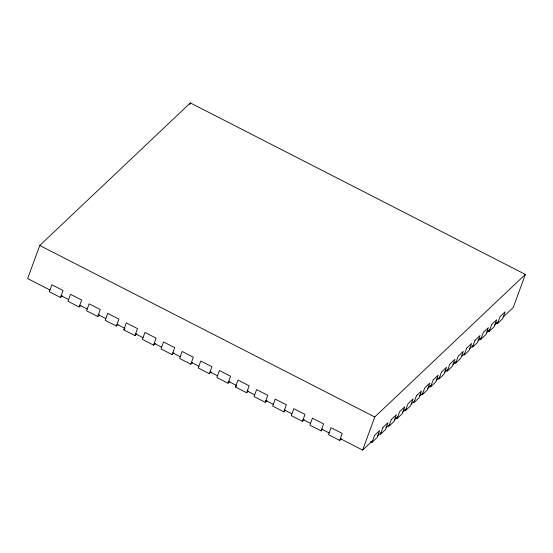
<?xml version="1.0" encoding="UTF-8"?>
<svg xmlns="http://www.w3.org/2000/svg" width="553" height="553" viewBox="0 0 553 553"><rect width="100%" height="100%" fill="white"/><g stroke="black" fill="none" stroke-linecap="round" stroke-linejoin="round"><path stroke-width="0.83" d="M503.195 317.028L513.239 307.523L525.35 274.426L190.363 102.92L39.761 245.477L27.65 278.574L49.984 290.007M60.512 297.466L63.063 290.498L51.892 284.781L49.348 291.749L60.512 297.466L62.302 295.772M79.12 306.998L81.671 300.03L70.508 294.314L67.957 301.281L79.12 306.998L80.918 305.297M97.729 316.523L100.28 309.556L89.116 303.839L86.565 310.807L97.729 316.523L99.526 314.83M189.776 104.531L190.363 102.92M116.344 326.056L118.895 319.081L107.724 313.364L105.174 320.339L116.344 326.056L118.135 324.355M123.789 329.865L126.333 322.897L137.503 328.613L134.953 335.581L123.789 329.865L124.978 328.731M153.561 345.107L156.112 338.139L144.948 332.422L142.398 339.39L153.561 345.107L155.358 343.413M172.17 354.639L174.72 347.671L163.557 341.954L161.006 348.922L172.17 354.639L173.967 352.938M190.785 364.164L193.336 357.197L182.165 351.48L179.614 358.448L190.785 364.164L192.575 362.471M209.393 373.69L211.944 366.722L200.78 361.005L198.23 367.973L209.393 373.69L211.184 371.996M228.002 383.222L230.553 376.254L219.389 370.538L216.838 377.505L228.002 383.222L229.799 381.522M235.447 387.031L237.997 380.063L249.161 385.78L246.617 392.748L235.447 387.031L236.643 385.904M265.226 402.28L267.776 395.312L256.606 389.595L254.055 396.563L265.226 402.28L267.016 400.579M283.834 411.805L286.385 404.837L275.221 399.121L272.67 406.089L283.834 411.805L285.625 410.112M302.443 421.331L304.993 414.363L293.83 408.646L291.279 415.614L302.443 421.331L304.24 419.637M321.058 430.863L323.609 423.895L312.438 418.179L309.887 425.146L321.058 430.863L322.848 429.163M339.666 440.388L342.217 433.421L331.047 427.704L328.503 434.672L339.666 440.388L341.457 438.695M340.302 438.647L362.637 450.08L374.747 416.983L525.35 274.426M372.038 442.317L374.588 435.349L379.607 430.6L377.056 437.568L372.038 442.317L370.551 441.557M397.137 418.559L399.688 411.591L404.706 406.842L402.155 413.81L397.137 418.559L395.651 417.798M405.508 410.637L408.059 403.669L413.077 398.92L410.526 405.888L405.508 410.637L404.015 409.877M422.236 394.801L424.787 387.833L429.812 383.077L427.262 390.052L422.236 394.801L420.75 394.04M430.607 386.879L433.158 379.911L438.176 375.162L435.626 382.13L430.607 386.879L429.114 386.118M438.971 378.964L441.522 371.989L446.541 367.24L443.99 374.208L438.971 378.964L437.485 378.197M447.342 371.042L449.886 364.074L454.912 359.319L452.361 366.286L447.342 371.042L445.849 370.282M455.707 363.121L458.257 356.153L463.276 351.404L460.725 358.372L455.707 363.121L454.22 362.36M480.806 339.362L483.357 332.394L488.375 327.639L485.824 334.606L480.806 339.362L479.32 338.602M489.17 331.441L491.721 324.473L496.746 319.724L494.195 326.692L489.17 331.441L487.684 330.68M497.541 323.519L500.092 316.551L505.11 311.802L502.559 318.77L497.541 323.519L496.048 322.758M134.953 335.581L136.743 333.881M246.617 392.748L248.408 391.054M362.637 450.08L372.674 440.575M377.699 435.826L381.045 432.66M386.063 427.904L389.409 424.739M394.427 419.983L397.773 416.817M402.798 412.068L406.144 408.895M411.162 404.146L414.508 400.98M419.527 396.225L422.879 393.059M427.898 388.31L431.243 385.137M436.262 380.388L439.607 377.215M444.633 372.466L447.978 369.3M452.997 364.545L456.343 361.379M461.361 356.63L464.714 353.457M469.732 348.708L473.078 345.542M478.096 340.786L481.442 337.62M486.467 332.865L489.813 329.699M494.831 324.95L498.177 321.777M39.761 245.477L374.747 416.983M61.148 295.724L68.593 299.539M79.756 305.256L87.201 309.065M98.372 314.781L105.817 318.597M116.98 324.314L124.425 328.123M135.589 333.839L143.033 337.648M154.197 343.365L161.642 347.18M172.812 352.897L180.257 356.706M191.421 362.422L198.866 366.231M210.029 371.948L217.474 375.764M228.645 381.48L236.083 385.289M247.253 391.006L254.698 394.821M265.862 400.538L273.306 404.347M284.47 410.063L291.915 413.872M303.085 419.589L310.53 423.404M321.694 429.121L329.139 432.93M382.953 427.434L380.402 434.402L385.427 429.646L387.978 422.679L382.953 427.434M391.324 419.513L388.773 426.481L393.791 421.725L396.342 414.757L391.324 419.513M416.423 395.754L413.872 402.722L418.891 397.966L421.441 390.999L416.423 395.754M466.621 348.231L464.071 355.199L469.096 350.45L471.64 343.482L466.621 348.231M474.992 340.316L472.442 347.284L477.46 342.528L480.011 335.56L474.992 340.316"/></g></svg>
